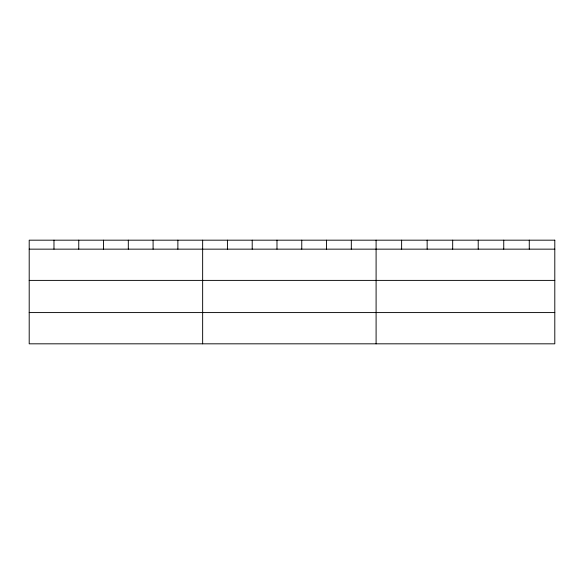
<?xml version="1.0" encoding="UTF-8"?>
<svg xmlns="http://www.w3.org/2000/svg" width="584" height="584" viewBox="0 0 584 584"><rect width="100%" height="100%" fill="white"/><g stroke="black" fill="none" stroke-linecap="round" stroke-linejoin="round"><path stroke-width="0.88" d="M29.2 249.149L554.8 249.149M29.2 280.393L554.8 280.393M29.2 312.579L554.8 312.579M529.272 240.177L529.272 249.149M503.744 240.177L503.744 249.149M478.216 240.177L478.216 249.149M452.68 240.177L452.68 249.149M427.152 240.177L427.152 249.149M401.624 240.177L401.624 249.149M376.096 240.177L376.096 343.823M351.32 240.177L351.32 249.149M326.536 240.177L326.536 249.149M301.76 240.177L301.76 249.149M276.984 240.177L276.984 249.149M252.208 240.177L252.208 249.149M227.424 240.177L227.424 249.149M202.648 240.177L202.648 343.823M177.872 240.177L177.872 249.149M153.088 240.177L153.088 249.149M128.312 240.177L128.312 249.149M103.536 240.177L103.536 249.149M78.76 240.177L78.76 249.149M53.976 240.177L53.976 249.149M554.8 240.177L29.2 240.177L29.2 343.823L554.8 343.823L554.8 240.177"/></g></svg>
